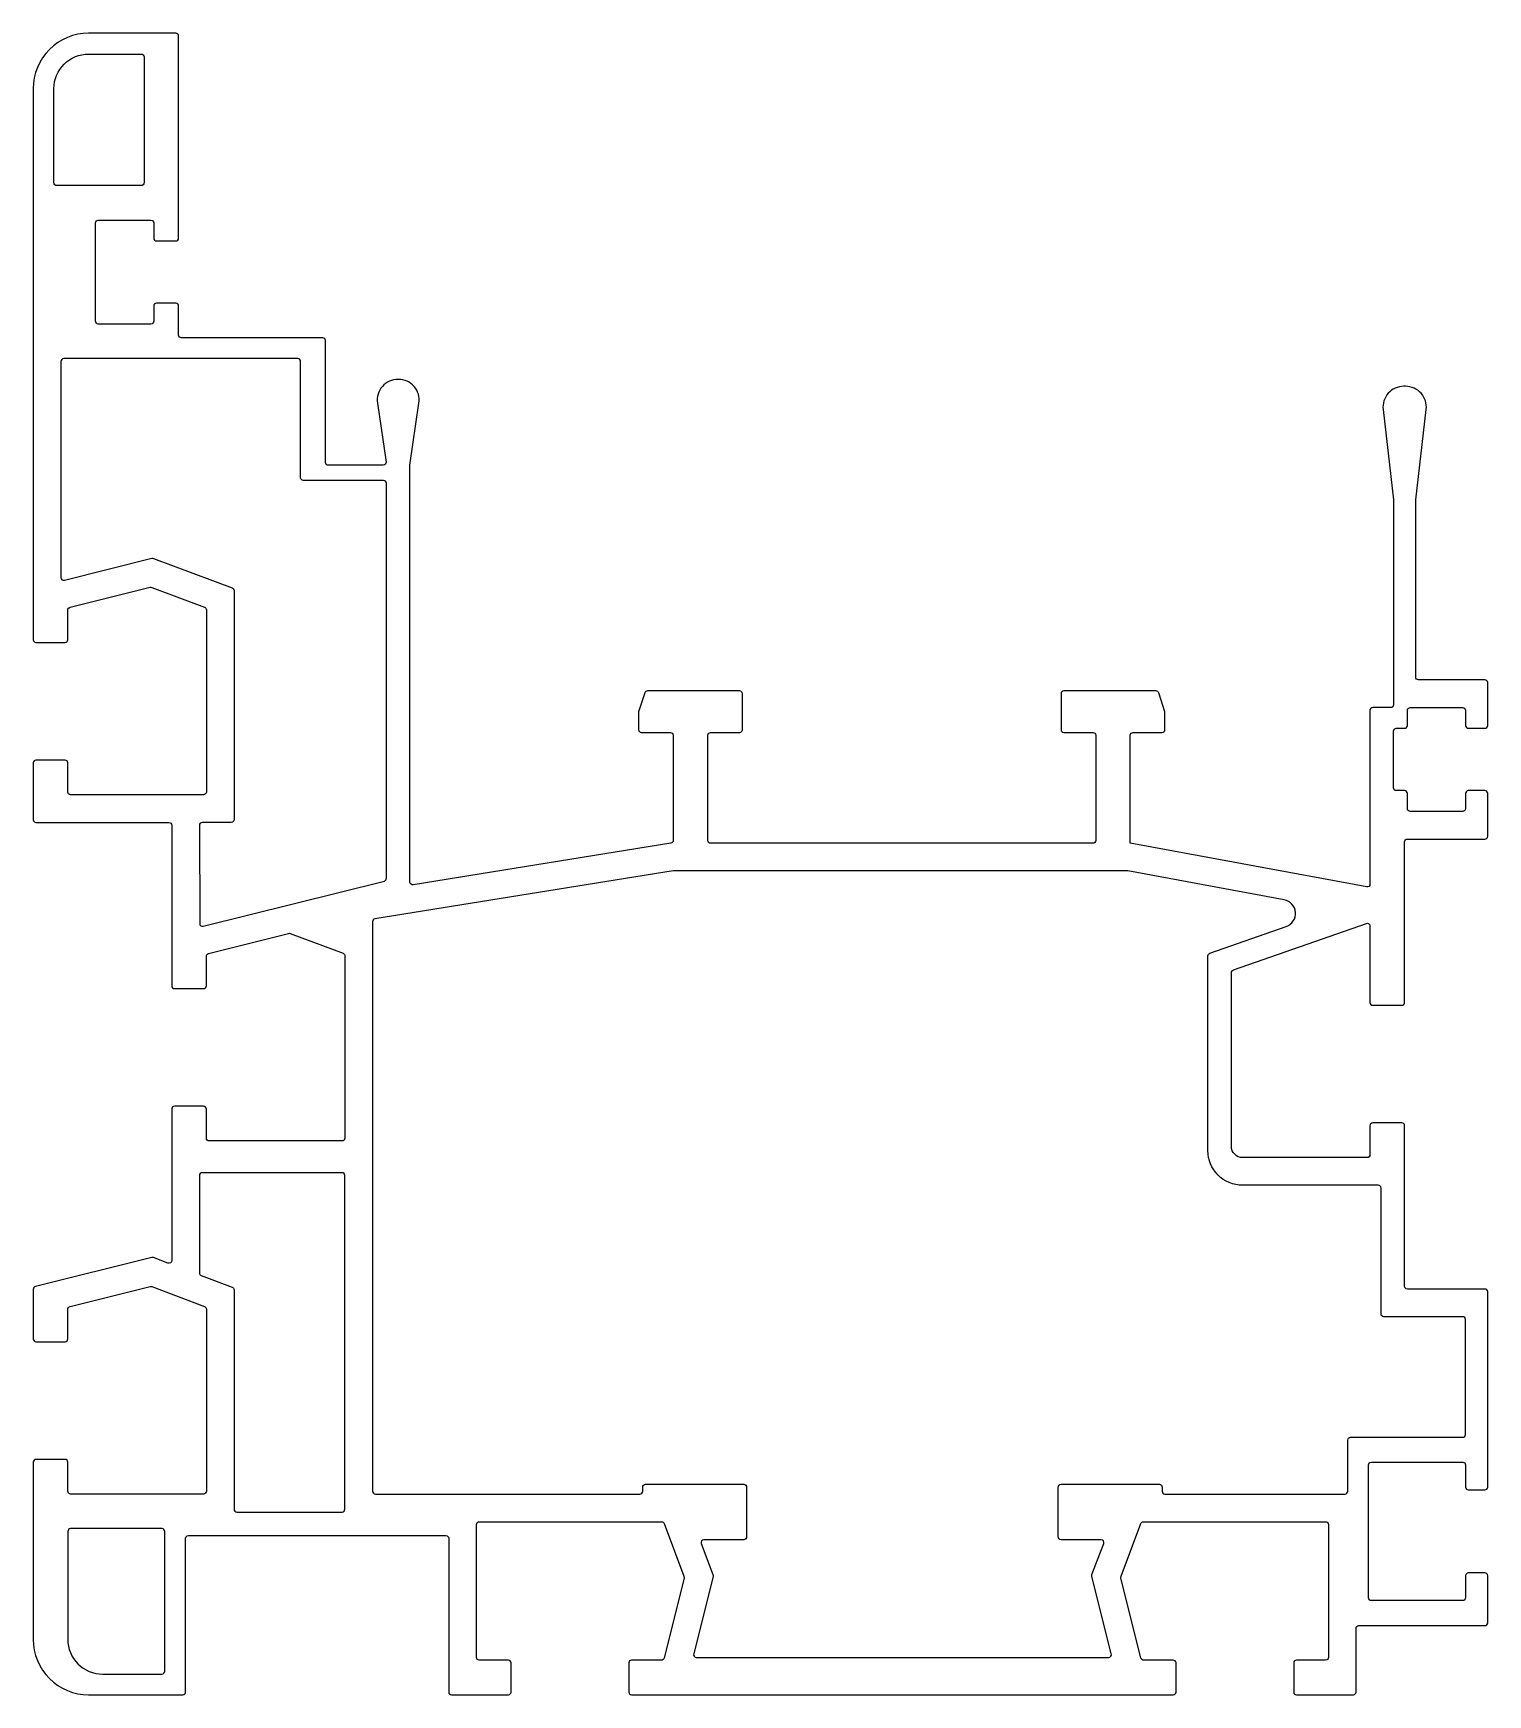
# Model space of a CAD drawing. Extents: x 241 to 346, y 119 to 239.
import ezdxf

# ---------------------------------------------------------------- set-up
doc = ezdxf.new("R2010")
doc.units = 0
doc.header["$LTSCALE"] = 15
doc.layers.get('0').update_dxf_attribs({"linetype": 'CONTINUOUS'})

msp = doc.modelspace()

# ---------------------------------------------------------------- linework, layer by layer
at = {"linetype": 'CONTINUOUS', "ltscale": 0.05}
for points in [[(289.94, 180.33, -0.414214), (289.74, 180.53), (289.74, 188.13, -0.414214), (289.94, 188.33), (292.04, 188.33, 0.414214), (292.24, 188.53), (292.24, 191.13, 0.414214), (292.04, 191.33), (285.39, 191.33, 0.322823), (285.2, 191.19), (284.74, 189.83), (284.74, 188.53, 0.414214), (284.94, 188.33), (287.04, 188.33, -0.414214), (287.24, 188.13), (287.24, 180.53, -0.368115), (287.08, 180.33), (268.48, 177.33, -0.461866), (268.24, 177.53), (268.24, 207.63), (268.89, 212.12, 0.457094), (267.41, 213.83), (267.38, 213.83, 0.457094), (265.89, 212.12), (266.51, 207.86, -0.457094), (266.31, 207.63), (262.34, 207.63, -0.414214), (262.14, 207.83), (262.14, 216.63, 0.414214), (261.94, 216.83), (251.74, 216.83, -0.414214), (251.54, 217.03), (251.54, 219.13, 0.414214), (251.34, 219.33), (249.94, 219.33, 0.414214), (249.74, 219.13), (249.74, 218.03, -0.414214), (249.54, 217.83), (245.74, 217.83, -0.414214), (245.54, 218.03), (245.54, 225.13, -0.414214), (245.74, 225.33), (249.54, 225.33, -0.414214), (249.74, 225.13), (249.74, 224.03, 0.414214), (249.94, 223.83), (251.34, 223.83, 0.414214), (251.54, 224.03), (251.54, 238.63, 0.414214), (251.34, 238.83), (245.04, 238.83, 0.414214), (241.04, 234.83), (241.04, 195.03, 0.414214), (241.24, 194.83), (243.34, 194.83, 0.414214), (243.54, 195.03), (243.54, 197.17, -0.344151), (243.7, 197.37), (249.48, 198.82, -0.152094), (249.6, 198.81), (253.41, 197.38, -0.312633), (253.54, 197.19), (253.54, 184.03, -0.414214), (253.34, 183.83), (243.74, 183.83, -0.414214), (243.54, 184.03), (243.54, 186.13, 0.414214), (243.34, 186.33), (241.24, 186.33, 0.414214), (241.04, 186.13), (241.04, 182.03, 0.414214), (241.24, 181.83), (250.84, 181.83, -0.414214), (251.04, 181.63), (251.04, 170.03, 0.414214), (251.24, 169.83), (253.34, 169.83, 0.414214), (253.54, 170.03), (253.54, 172.17, -0.344151), (253.7, 172.37), (259.48, 173.82, -0.152094), (259.6, 173.81), (263.41, 172.38, -0.312633), (263.54, 172.19), (263.54, 159.03, -0.414214), (263.34, 158.83), (253.74, 158.83, -0.414214), (253.54, 159.03), (253.54, 161.13, 0.414214), (253.34, 161.33), (251.24, 161.33, 0.414214), (251.04, 161.13), (251.04, 150.19, -0.523655), (250.77, 150.01), (249.72, 150.4, 0.152094), (249.6, 150.41), (241.2, 148.31, 0.344151), (241.04, 148.11), (241.04, 144.53, 0.414214), (241.24, 144.33), (243.34, 144.33, 0.414214), (243.54, 144.53), (243.54, 146.67, -0.344151), (243.7, 146.87), (249.48, 148.32, -0.152094), (249.6, 148.31), (253.41, 146.88, -0.312633), (253.54, 146.69), (253.54, 133.53, -0.414214), (253.34, 133.33), (243.74, 133.33, -0.414214), (243.54, 133.53), (243.54, 135.63, 0.414214), (243.34, 135.83), (241.24, 135.83, 0.414214), (241.04, 135.63), (241.04, 122.83, 0.414214), (245.04, 118.83), (251.84, 118.83, 0.414214), (252.04, 119.03), (252.04, 130.13, -0.414214), (252.24, 130.33), (270.84, 130.33, -0.414214), (271.04, 130.13), (271.04, 119.03, 0.414214), (271.24, 118.83), (275.34, 118.83, 0.414214), (275.54, 119.03), (275.54, 121.13, 0.414214), (275.34, 121.33), (273.24, 121.33, -0.414214), (273.04, 121.53), (273.04, 131.13, -0.414214), (273.24, 131.33), (286.41, 131.33, -0.312633), (286.59, 131.2), (288.02, 127.39, -0.152094), (288.03, 127.27), (286.58, 121.48, -0.344151), (286.39, 121.33), (284.24, 121.33, 0.414214), (284.04, 121.13), (284.04, 119.03, 0.414214), (284.24, 118.83), (323.34, 118.83, 0.414214), (323.54, 119.03), (323.54, 121.13, 0.414214), (323.34, 121.33), (321.2, 121.33, -0.344151), (321.01, 121.48), (319.56, 127.27, -0.152094), (319.57, 127.39), (320.99, 131.2, -0.312633), (321.18, 131.33), (334.34, 131.33, -0.414214), (334.54, 131.13), (334.54, 121.53, -0.414214), (334.34, 121.33), (332.24, 121.33, 0.414214), (332.04, 121.13), (332.04, 119.03, 0.414214), (332.24, 118.83), (336.34, 118.83, 0.414214), (336.54, 119.03), (336.54, 123.63, -0.414214), (336.74, 123.83), (345.84, 123.83, 0.414214), (346.04, 124.03), (346.04, 127.43, 0.414214), (345.84, 127.63), (344.64, 127.63, 0.414214), (344.44, 127.43), (344.44, 125.83, -0.414214), (344.24, 125.63), (337.64, 125.63, -0.414214), (337.44, 125.83), (337.44, 135.43, -0.414214), (337.64, 135.63), (344.24, 135.63, -0.414214), (344.44, 135.43), (344.44, 133.83, 0.414214), (344.64, 133.63), (345.84, 133.63, 0.414214), (346.04, 133.83), (346.04, 147.93, 0.414214), (345.84, 148.13), (340.24, 148.13, -0.414214), (340.04, 148.33), (340.04, 159.93, 0.414214), (339.84, 160.13), (337.74, 160.13, 0.414214), (337.54, 159.93), (337.54, 157.83, -0.414214), (337.34, 157.63), (328.34, 157.63, -0.414214), (327.54, 158.43), (327.54, 170.99, -0.318708), (327.68, 171.18), (337.28, 174.54, -0.516636), (337.54, 174.35), (337.54, 168.83, 0.414214), (337.74, 168.63), (339.84, 168.63, 0.414214), (340.04, 168.83), (340.04, 180.43, -0.414214), (340.24, 180.63), (345.84, 180.63, 0.414214), (346.04, 180.83), (346.04, 183.93, 0.414214), (345.84, 184.13), (344.64, 184.13, 0.414214), (344.44, 183.93), (344.44, 182.83, -0.414214), (344.24, 182.63), (340.44, 182.63, -0.414214), (340.24, 182.83), (340.24, 183.93, 0.414214), (340.04, 184.13), (339.44, 184.13, -0.414214), (339.24, 184.33), (339.24, 188.43, -0.414214), (339.44, 188.63), (340.04, 188.63, 0.414214), (340.24, 188.83), (340.24, 189.93, -0.414214), (340.44, 190.13), (344.24, 190.13, -0.414214), (344.44, 189.93), (344.44, 188.83, 0.414214), (344.64, 188.63), (345.84, 188.63, 0.414214), (346.04, 188.83), (346.04, 191.93, 0.414214), (345.84, 192.13), (341.04, 192.13, -0.414214), (340.84, 192.33), (340.84, 205.13), (341.6, 211.66, 0.448414), (340.11, 213.33), (339.98, 213.33, 0.448414), (338.49, 211.66), (339.24, 205.13), (339.24, 190.33, -0.414214), (339.04, 190.13), (337.74, 190.13, 0.414214), (337.54, 189.93), (337.54, 177.37, -0.468858), (337.31, 177.17), (320.24, 180.33), (320.24, 188.13, -0.414214), (320.44, 188.33), (322.54, 188.33, 0.414214), (322.74, 188.53), (322.74, 189.83), (322.29, 191.19, 0.322823), (322.1, 191.33), (315.44, 191.33, 0.414214), (315.24, 191.13), (315.24, 188.53, 0.414214), (315.44, 188.33), (317.54, 188.33, -0.414214), (317.74, 188.13), (317.74, 180.53, -0.414214), (317.54, 180.33)], [(248.84, 237.33, -0.414214), (249.04, 237.13), (249.04, 228.03, -0.414214), (248.84, 227.83), (242.74, 227.83, -0.414214), (242.54, 228.03), (242.54, 234.83, -0.414214), (245.04, 237.33)], [(243.24, 215.33, 0.414214), (243.04, 215.13), (243.04, 199.52, 0.487928), (243.29, 199.33), (249.6, 200.91, -0.152094), (249.72, 200.9), (255.41, 198.77, -0.312633), (255.54, 198.58), (255.54, 182.03, -0.414214), (255.34, 181.83), (253.24, 181.83, 0.414792), (253.04, 181.63), (253.06, 174.53, 0.487317), (253.31, 174.33), (266.39, 177.6, 0.344151), (266.54, 177.8), (266.54, 206.33, 0.414214), (266.34, 206.53), (260.54, 206.53, -0.414214), (260.34, 206.73), (260.34, 215.13, 0.414214), (260.14, 215.33)], [(287.24, 178.33), (265.71, 174.86, 0.368115), (265.54, 174.66), (265.54, 133.53, 0.414214), (265.74, 133.33), (284.84, 133.33, 0.414214), (285.04, 133.53), (285.04, 133.83, -0.414214), (285.24, 134.03), (292.34, 134.03, -0.414214), (292.54, 133.83), (292.54, 130.23, -0.414214), (292.34, 130.03), (289.46, 130.03, 0.523655), (289.27, 129.76), (290.11, 127.51, -0.152094), (290.12, 127.39), (288.72, 121.78, 0.487928), (288.91, 121.53), (318.68, 121.53, 0.487928), (318.87, 121.78), (317.47, 127.39, -0.152094), (317.47, 127.51), (318.32, 129.76, 0.523655), (318.13, 130.03), (315.24, 130.03, -0.414214), (315.04, 130.23), (315.04, 133.83, -0.414214), (315.24, 134.03), (322.34, 134.03, -0.414214), (322.54, 133.83), (322.54, 133.53, 0.414214), (322.74, 133.33), (335.74, 133.33, 0.414214), (335.94, 133.53), (335.94, 137.23, -0.414214), (336.14, 137.43), (344.24, 137.43, 0.414214), (344.44, 137.63), (344.44, 145.93, 0.414214), (344.24, 146.13), (338.54, 146.13, -0.414214), (338.34, 146.33), (338.34, 155.43, 0.414214), (338.14, 155.63), (328.34, 155.63, -0.414214), (325.84, 158.13), (325.84, 172.2, -0.318708), (325.98, 172.38), (331.5, 174.32, 0.768925), (331.35, 176.24), (320.06, 178.33)], [(253.24, 156.53, 0.414214), (253.04, 156.33), (253.04, 149.29, 0.312633), (253.17, 149.11), (255.41, 148.27, -0.312633), (255.54, 148.08), (255.54, 132.23, 0.414214), (255.74, 132.03), (263.34, 132.03, 0.414214), (263.54, 132.23), (263.54, 156.33, 0.414214), (263.34, 156.53)], [(243.74, 130.83, 0.414214), (243.54, 130.63), (243.54, 122.83, 0.414214), (246.04, 120.33), (250.34, 120.33, 0.414214), (250.54, 120.53), (250.54, 130.63, 0.414214), (250.34, 130.83)]]:
    msp.add_lwpolyline(points, format="xyb", close=True, dxfattribs=at)

doc.saveas('drawing.dxf')
